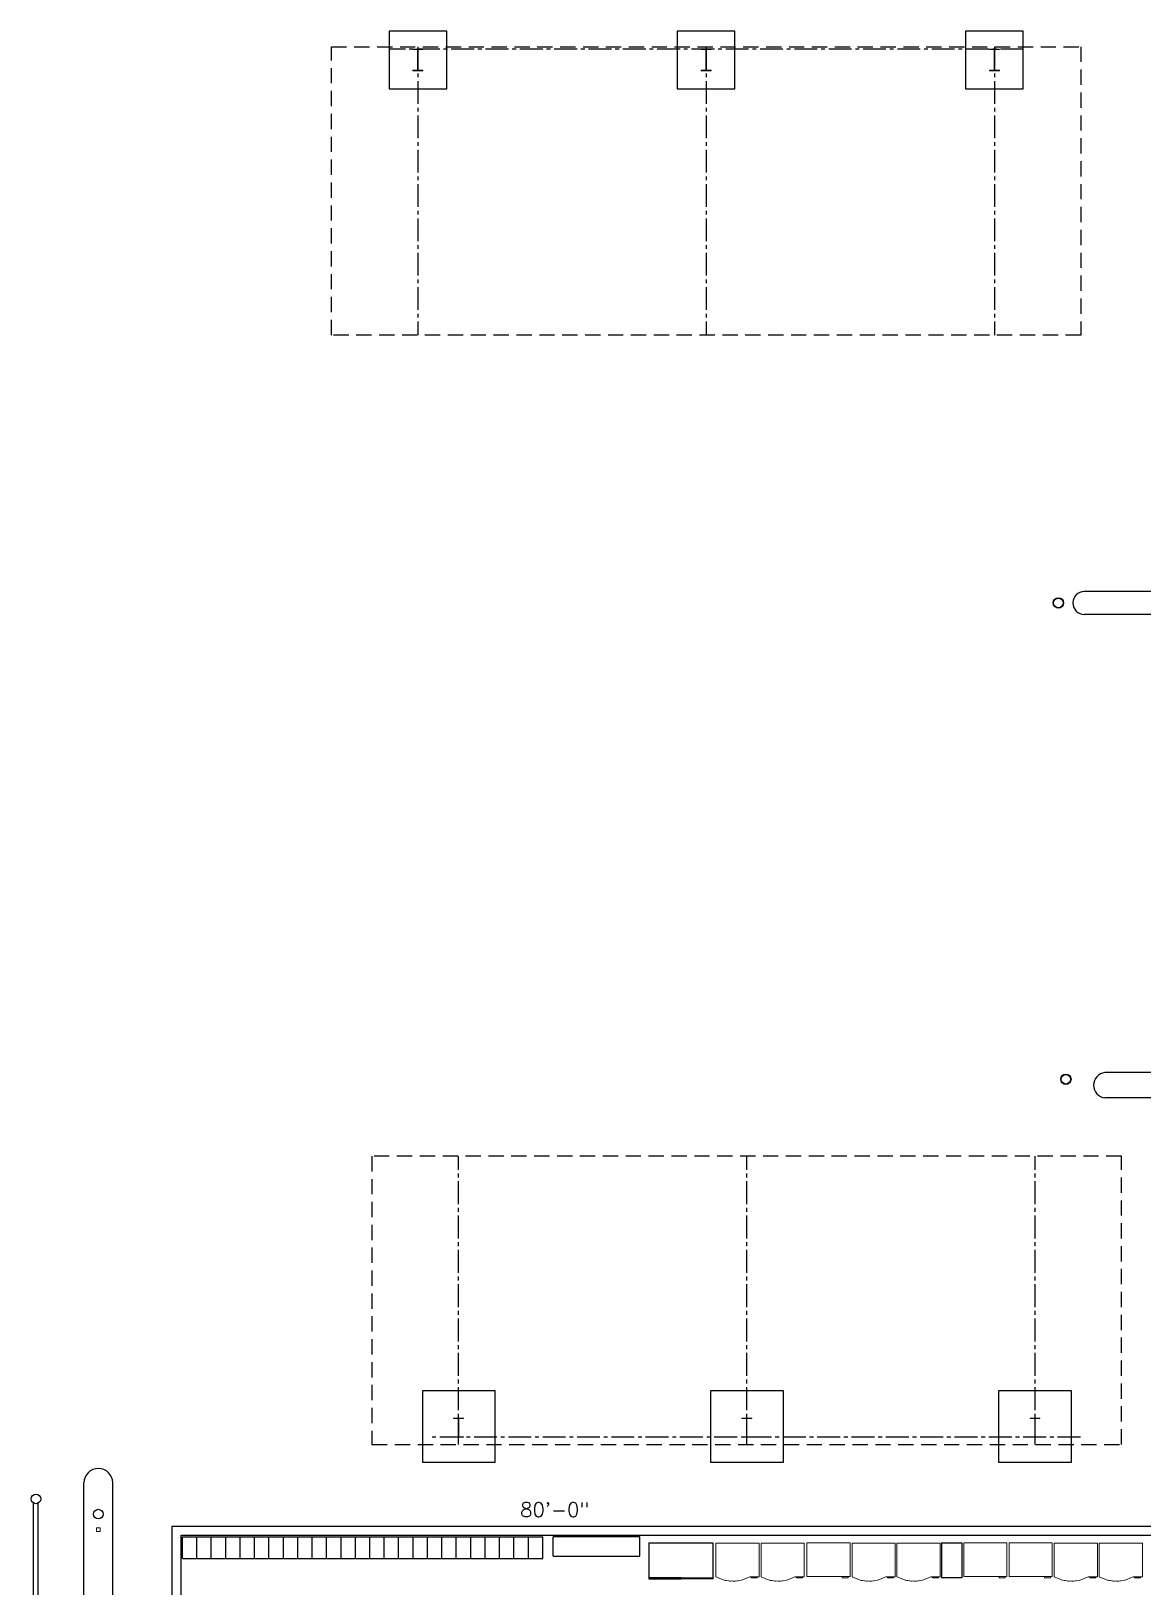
# Model space of a CAD drawing. Header units: inches. Extents: x -578 to 4567, y -980 to 6106.
# Drawn here: x -578 to 348, y 2745 to 4040 of the extents above; entities that cross this region are included whole.
import ezdxf
from ezdxf.enums import TextEntityAlignment as Align

# ---------------------------------------------------------------- set-up
doc = ezdxf.new("R2010")
doc.units = ezdxf.units.IN
doc.header["$LTSCALE"] = 25.4
doc.header["$MEASUREMENT"] = 0
doc.linetypes.add('CENTER2', pattern=[1.125, 0.75, -0.125, 0.125, -0.125])
doc.linetypes.add('DASHED', pattern=[0.75, 0.5, -0.25])
doc.layers.get('0').update_dxf_attribs({"linetype": 'CONTINUOUS', "lineweight": 20})
for name, color, linetype in [('A-ABOVE', 193, 'DASHED'), ('A-COL-GRID', 8, 'CENTER2'), ('A-CONC', 106, 'CONTINUOUS'), ('A-DIMS', 1, 'CONTINUOUS'), ('A-FURN', 12, 'CONTINUOUS'), ('A-RAIL', 2, 'CONTINUOUS'), ('A-WALL-CMU', 30, 'CONTINUOUS')]:
    doc.layers.add(name, color=color, linetype=linetype)
doc.layers.add('A-COLUMNS', color=6, linetype='CONTINUOUS', lineweight=20)
doc.layers.add('A-SPCQ', color=91, linetype='CONTINUOUS', lineweight=25)
doc.styles.add('SIMPLEX', font='simplex')

# ---------------------------------------------------------------- blocks, each defined once
blk = doc.blocks.new('LOCKERS 3')
at = {"color": 0}
for p, q in [((0, 0), (0, 18)), ((0, 18), (36, 18)), ((12, 0), (12, 18)), ((24, 0), (24, 18)), ((36, 0), (36, 18)), ((0, 0), (36, 0))]:
    blk.add_line(p, q, dxfattribs=at)
blk = doc.blocks.new('Vending Machine-Snacks - Vending Machine-Snacks-2381867-x07074afp1')
at = {"color": 0, "lineweight": 15}
for p, q in [((17.3, 17.3), (-18.7, 17.3)), ((-18.7, 17.3), (-18.7, -10.7)), ((17.3, -10.7), (17.3, 17.3)), ((-18.7, -10.7), (17.3, -10.7)), ((10.8, -10.7), (10.8, -11.7)), ((15.8, -11.7), (10.8, -11.7)), ((15.8, -11.7), (15.8, -10.7))]:
    blk.add_line(p, q, dxfattribs=at)
blk = doc.blocks.new('Vending Machine-Soda - Beverage Dispenser-2381119-x07074afp1')
at = {"color": 0, "lineweight": 15}
for p, q in [((17.3, 17.3), (-18.7, 17.3)), ((-18.7, 17.3), (-18.7, -10.7)), ((17.3, -10.7), (17.3, 17.3)), ((9.5, -10.7), (17.3, -10.7)), ((10.8, -10.7), (10.8, -11.7)), ((15.8, -11.7), (10.8, -11.7)), ((15.8, -11.7), (15.8, -10.7))]:
    blk.add_line(p, q, dxfattribs=at)
blk.add_arc((-4.6, 14), 28.4, 240.2328, 299.7672, dxfattribs=at)
at = {"layer": 'A-SPCQ', "lineweight": 15}
for p, q in [((-11.3, -13.7), (-11.3, -13.6)), ((-0.2, -14.1), (-0.2, -14.1))]:
    blk.add_line(p, q, dxfattribs=at)
for start, end in [(256.4986, 259.4805), (263.2732, 266.9469), (270.7377, 274.4131), (278.2023, 278.9601)]:
    blk.add_arc((-4.6, 14), 28.4, start, end, dxfattribs=at)
blk = doc.blocks.new('Kit Equip - DisplayCooler_3Door - Kit Equip - DisplayCooler_3Door-2995694-FLP 00_-00_ 1ST FLOOR')
at = {"color": 0}
for p, q in [((27.3, 15), (-26, 15)), ((-26, 15), (-26, -15)), ((27.3, 15), (-26, 15)), ((-26, 15), (-26, -15)), ((27.3, 15), (27.3, -14)), ((0.6, -14), (-26, -14)), ((-26, -15), (0.6, -15)), ((0.6, -14), (27.3, -14)), ((0.6, -15), (0.6, -14)), ((27.3, -15), (0.6, -15)), ((27.3, -14), (27.3, -15)), ((27.3, -14), (27.3, -14))]:
    blk.add_line(p, q, dxfattribs=at)

msp = doc.modelspace()

# ---------------------------------------------------------------- linework, layer by layer
at = {"layer": 'A-ABOVE'}
for p, q in [((-328, 3787), (-328, 4027)), ((-328, 4027), (296, 4027)), ((296, 4027), (296, 3787)), ((296, 3787), (-328, 3787)), ((329.799513, 3103.5), (-294.200487, 3103.5)), ((-294.200487, 3103.5), (-294.200487, 2863.5)), ((329.799513, 2863.5), (329.799513, 3103.5)), ((-294.200487, 2863.5), (329.799513, 2863.5))]:
    msp.add_line(p, q, dxfattribs=at)
at = {"layer": 'A-COL-GRID'}
for p, q in [((248, 4025), (-280, 4025)), ((-256, 4027), (-256, 3787)), ((-16, 4027), (-16, 3787)), ((224, 4027), (224, 3787)), ((-222.200487, 2863.5), (-222.200487, 3103.5)), ((17.799513, 2863.5), (17.799513, 3103.5)), ((257.799513, 2863.5), (257.799513, 3103.5)), ((295.599513, 2869.5), (-244.200487, 2869.5))]:
    msp.add_line(p, q, dxfattribs=at)
at = {"layer": 'A-COLUMNS'}
for p, q in [((-260.12, 4024.625), (-260.12, 4025)), ((-260.12, 4025), (-256, 4025)), ((-260.12, 4024.625), (-251.88, 4024.625)), ((-256.1875, 4007.375), (-256.1875, 4024.625)), ((-256, 4025), (-251.88, 4025)), ((-255.8125, 4024.625), (-255.8125, 4007.375)), ((-251.88, 4025), (-251.88, 4024.625)), ((-20.12, 4024.625), (-20.12, 4025)), ((-20.12, 4025), (-16, 4025)), ((-20.12, 4024.625), (-11.88, 4024.625)), ((-16.1875, 4007.375), (-16.1875, 4024.625)), ((-16, 4025), (-11.88, 4025)), ((-15.8125, 4024.625), (-15.8125, 4007.375)), ((-11.88, 4025), (-11.88, 4024.625)), ((219.88, 4024.625), (219.88, 4025)), ((219.88, 4025), (224, 4025)), ((219.88, 4024.625), (228.12, 4024.625)), ((223.8125, 4007.375), (223.8125, 4024.625)), ((224, 4025), (228.12, 4025)), ((224.1875, 4024.625), (224.1875, 4007.375)), ((228.12, 4025), (228.12, 4024.625)), ((-260.12, 4007.375), (-260.12, 4007)), ((-260.12, 4007.375), (-251.88, 4007.375)), ((-260.12, 4007), (-256, 4007)), ((-256, 4007), (-251.88, 4007)), ((-251.88, 4007), (-251.88, 4007.375)), ((-20.12, 4007.375), (-20.12, 4007)), ((-20.12, 4007.375), (-11.88, 4007.375)), ((-20.12, 4007), (-16, 4007)), ((-16, 4007), (-11.88, 4007)), ((-11.88, 4007), (-11.88, 4007.375)), ((219.88, 4007.375), (219.88, 4007)), ((219.88, 4007.375), (228.12, 4007.375)), ((219.88, 4007), (224, 4007)), ((224, 4007), (228.12, 4007)), ((228.12, 4007), (228.12, 4007.375)), ((-226.320487, 2885.125), (-226.320487, 2885.5)), ((-226.320487, 2885.5), (-222.200487, 2885.5)), ((-226.320487, 2885.125), (-218.080487, 2885.125)), ((-222.387987, 2885.125), (-222.387987, 2869.875)), ((-222.200487, 2885.5), (-218.080487, 2885.5)), ((-222.012987, 2869.875), (-222.012987, 2885.125)), ((-218.080487, 2885.5), (-218.080487, 2885.125)), ((13.679513, 2885.125), (13.679513, 2885.5)), ((13.679513, 2885.5), (17.799513, 2885.5)), ((13.679513, 2885.125), (21.919513, 2885.125)), ((17.612013, 2885.125), (17.612013, 2869.875)), ((17.799513, 2885.5), (21.919513, 2885.5)), ((17.987013, 2869.875), (17.987013, 2885.125)), ((21.919513, 2885.5), (21.919513, 2885.125)), ((253.679513, 2885.125), (253.679513, 2885.5)), ((253.679513, 2885.5), (257.799513, 2885.5)), ((253.679513, 2885.125), (261.919513, 2885.125)), ((257.612013, 2885.125), (257.612013, 2869.875)), ((257.799513, 2885.5), (261.919513, 2885.5)), ((257.987013, 2869.875), (257.987013, 2885.125)), ((261.919513, 2885.5), (261.919513, 2885.125)), ((-226.320487, 2869.875), (-226.320487, 2869.5)), ((-226.320487, 2869.875), (-218.080487, 2869.875)), ((-226.320487, 2869.5), (-222.200487, 2869.5)), ((-222.200487, 2869.5), (-218.080487, 2869.5)), ((-218.080487, 2869.5), (-218.080487, 2869.875)), ((13.679513, 2869.875), (13.679513, 2869.5)), ((13.679513, 2869.875), (21.919513, 2869.875)), ((13.679513, 2869.5), (17.799513, 2869.5)), ((17.799513, 2869.5), (21.919513, 2869.5)), ((21.919513, 2869.5), (21.919513, 2869.875)), ((253.679513, 2869.875), (253.679513, 2869.5)), ((253.679513, 2869.875), (261.919513, 2869.875)), ((253.679513, 2869.5), (257.799513, 2869.5)), ((257.799513, 2869.5), (261.919513, 2869.5)), ((261.919513, 2869.5), (261.919513, 2869.875)), ((-520.5, 2794), (-523.5, 2794)), ((-523.5, 2794), (-523.5, 2791)), ((-520.5, 2791), (-523.5, 2791)), ((-520.5, 2794), (-520.5, 2791))]:
    msp.add_line(p, q, dxfattribs=at)
at = {"layer": 'A-CONC'}
for p, q in [((-534, 2219.5), (-534, 2831.5)), ((-510, 2219.5), (-510, 2831.5))]:
    msp.add_line(p, q, dxfattribs=at)
for points in [[(-280, 3992), (-232, 3992), (-232, 4040), (-280, 4040)], [(-40, 3992), (8, 3992), (8, 4040), (-40, 4040)], [(200, 3992), (248, 3992), (248, 4040), (200, 4040)], [(-252, 2908.5), (-192, 2908.5), (-192, 2848.5), (-252, 2848.5)], [(-12, 2908.5), (48, 2908.5), (48, 2848.5), (-12, 2848.5)], [(227.8, 2908.5), (287.8, 2908.5), (287.8, 2848.5), (227.8, 2848.5)]]:
    msp.add_lwpolyline(points, close=True, dxfattribs=at)
msp.add_arc((-522, 2831.5), 12, 0, 180, dxfattribs=at)
at = {"layer": 'A-FURN'}
for p, q in [((-164, 2768.5), (-164, 2786.5)), ((-164, 2786.5), (-152, 2786.5)), ((-152, 2768.5), (-152, 2786.5)), ((-71.254527, 2786.5), (-143.254527, 2786.5)), ((-143.254527, 2770.5), (-143.254527, 2786.5)), ((-71.254527, 2770.5), (-71.254527, 2786.5)), ((-164, 2768.5), (-152, 2768.5)), ((-143.254527, 2770.5), (-71.254527, 2770.5))]:
    msp.add_line(p, q, dxfattribs=at)
at = {"layer": 'A-RAIL'}
for p, q in [((-576, 2613.630768), (-576, 2814.723398)), ((-572, 2613.630768), (-572, 2814.723398))]:
    msp.add_line(p, q, dxfattribs=at)
for centre, radius in [((277.240978, 3564), 4.3125), ((277.240978, 3564), 3.9905), ((283.5, 3167.5), 4.3125), ((283.5, 3167.5), 3.9905), ((-574, 2818.1875), 4), ((-522, 2805.5), 4)]:
    msp.add_circle(centre, radius, dxfattribs=at)
at = {"layer": 'A-SPCQ'}
for p, q in [((180.061251, 2781.5), (196.951348, 2781.5)), ((180.061251, 2781.5), (180.061251, 2752.5)), ((180.061251, 2781.5), (196.951348, 2781.5)), ((196.951348, 2781.5), (196.951348, 2752.5)), ((196.951348, 2752.5), (180.061251, 2752.5))]:
    msp.add_line(p, q, dxfattribs=at)
at = {"layer": 'A-WALL-CMU'}
for p, q in [((478, 3573.5), (298.740978, 3573.5)), ((493.5, 3554.5), (298.740978, 3554.5)), ((481, 3173), (316, 3173)), ((499, 3152), (316, 3152)), ((-460.5, 2267.5), (-460.5, 2795.5)), ((-460.5, 2795.5), (442, 2795.5)), ((-453, 2275), (-453, 2788)), ((-453, 2788), (442, 2788))]:
    msp.add_line(p, q, dxfattribs=at)
for centre, radius, start, end in [((298.740978, 3564), 9.5, 90, 270), ((317.052632, 3162.5), 10.552632, 95.724810452, 264.275189548)]:
    msp.add_arc(centre, radius, start, end, dxfattribs=at)

# ---------------------------------------------------------------- block references
at = {"layer": 'A-FURN'}
for p in [(-452, 2768.5), (-416, 2768.5), (-380, 2768.5), (-344, 2768.5), (-308, 2768.5), (-272, 2768.5), (-236, 2768.5), (-200, 2768.5)]:
    msp.add_blockref('LOCKERS 3', p, dxfattribs=at)
at = {"layer": 'A-SPCQ', "xscale": -1}
msp.add_blockref('Kit Equip - DisplayCooler_3Door - Kit Equip - DisplayCooler_3Door-2995694-FLP 00_-00_ 1ST FLOOR', (-36.316953, 2766.5), dxfattribs=at)
at = {"layer": 'A-SPCQ'}
for name, p in [('Vending Machine-Soda - Beverage Dispenser-2381119-x07074afp1', (10.774195, 2764.076855)), ('Vending Machine-Soda - Beverage Dispenser-2381119-x07074afp1', (48.436142, 2764.076855)), ('Vending Machine-Snacks - Vending Machine-Snacks-2381867-x07074afp1', (86.515743, 2764.202219)), ('Vending Machine-Soda - Beverage Dispenser-2381119-x07074afp1', (124.168972, 2764.076855)), ('Vending Machine-Soda - Beverage Dispenser-2381119-x07074afp1', (161.576274, 2764.076855)), ('Vending Machine-Snacks - Vending Machine-Snacks-2381867-x07074afp1', (217.145852, 2764.202219)), ('Vending Machine-Snacks - Vending Machine-Snacks-2381867-x07074afp1', (254.901227, 2764.202219)), ('Vending Machine-Soda - Beverage Dispenser-2381119-x07074afp1', (292.554456, 2764.076855)), ('Vending Machine-Soda - Beverage Dispenser-2381119-x07074afp1', (329.961758, 2764.076855))]:
    msp.add_blockref(name, p, dxfattribs=at)

# ---------------------------------------------------------------- texts
at = {"layer": 'A-DIMS', "style": 'SIMPLEX'}
msp.add_text('80\'-0"', height=12, dxfattribs=at).set_placement((-142.051837, 2809.166798), align=Align.MIDDLE)

doc.saveas('drawing.dxf')
